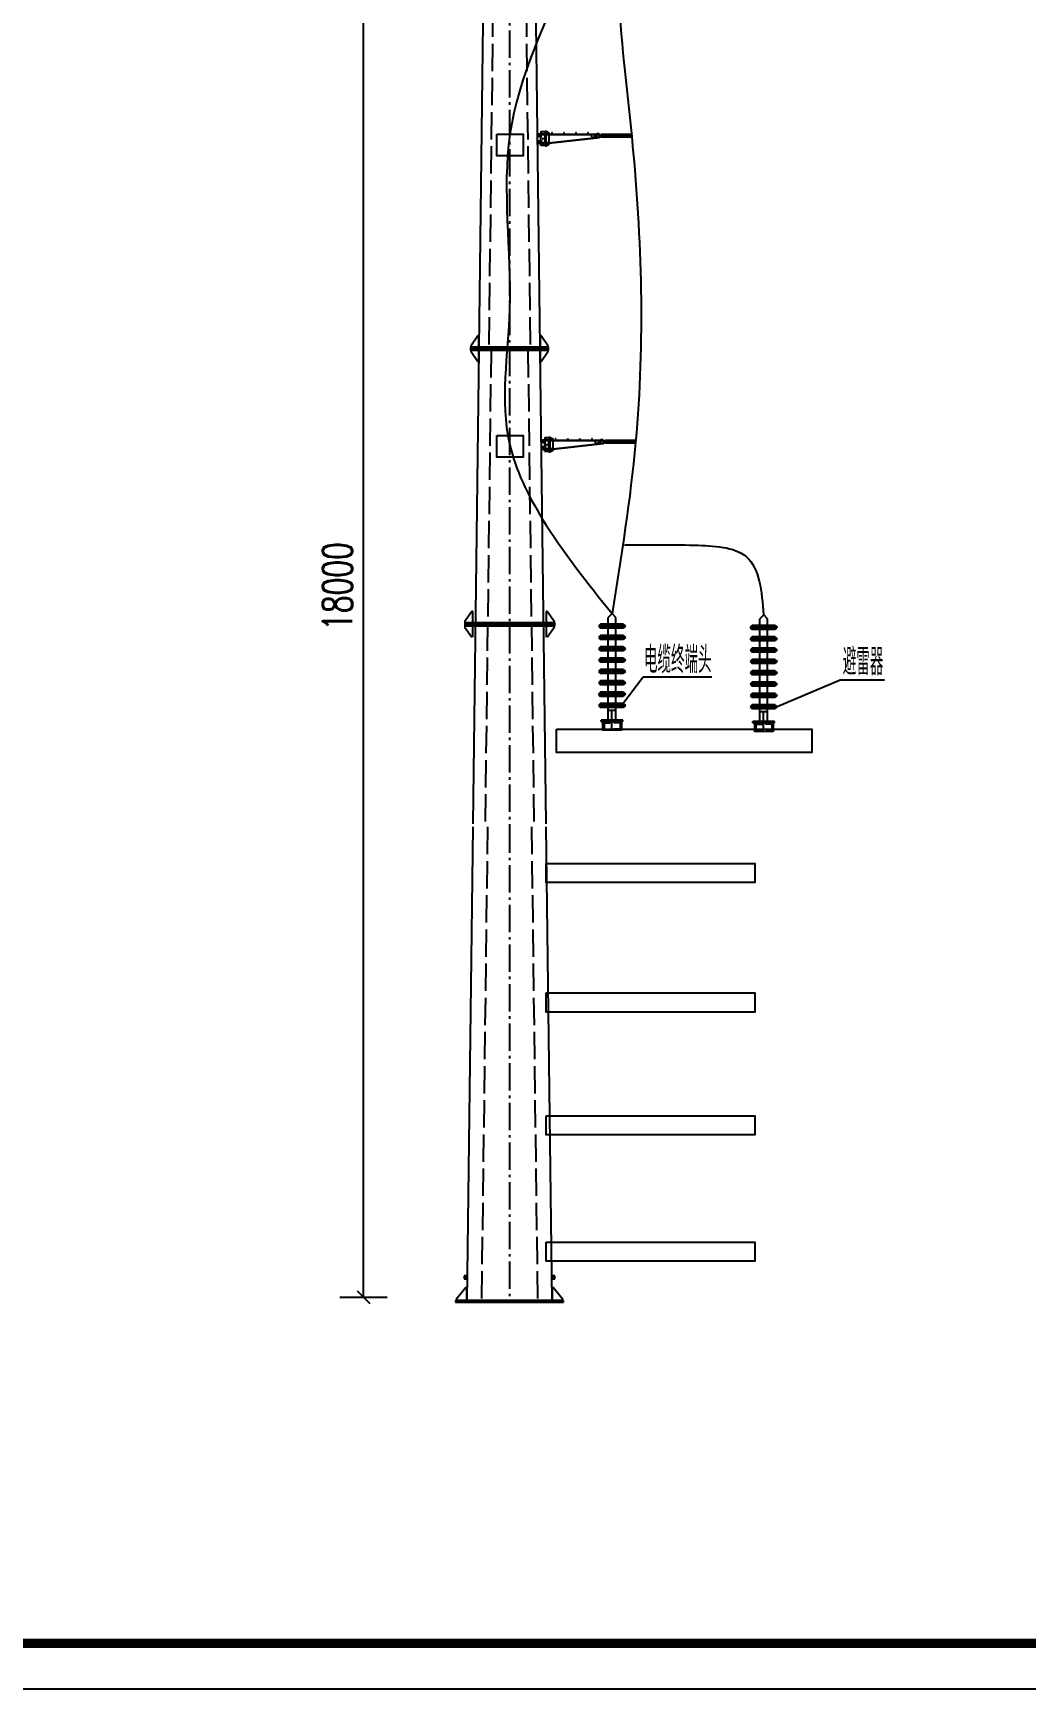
# Model space of a CAD drawing. Header units: inches. Extents: x 16 to 946, y -28 to 305.
# Drawn here: x 638.2 to 747.2, y 1.9 to 183.6 of the extents above; entities that cross this region are included whole.
import ezdxf
from ezdxf.enums import TextEntityAlignment as Align

# ---------------------------------------------------------------- set-up
doc = ezdxf.new("R2010")
doc.units = ezdxf.units.IN
doc.header["$MEASUREMENT"] = 0
for name, pattern in [('双点划线', [4.7, 3, -0.5, 0.1, -0.5, 0.1, -0.5]), ('点划线', [4.35, 3, -0.54, 0.27, -0.54]), ('虚线', [3.75, 3, -0.75])]:
    doc.linetypes.add(name, pattern=pattern)
for name, color, linetype in [('3', 3, 'Continuous'), ('DIM', 3, 'Continuous'), ('DRAW', 7, 'Continuous'), ('中线层', 2, '点划线'), ('图形层', 7, 'Continuous'), ('尺寸标注线层', 1, 'Continuous'), ('标注文字层', 7, 'Continuous'), ('标注线层', 3, 'Continuous'), ('火曲线层', 3, '双点划线'), ('焊缝线层', 3, 'Continuous'), ('隐藏线层', 1, '虚线')]:
    doc.layers.add(name, color=color, linetype=linetype)
doc.layers.add('尺寸线', color=5, linetype='Continuous', lineweight=20)
doc.styles.get("Standard").update_dxf_attribs({"font": 'txt', "bigfont": 'gbcbig.shx'})

# ---------------------------------------------------------------- blocks, each defined once
blk = doc.blocks.new('A$C0BB32EA6')
at = {"layer": '3'}
h = blk.add_hatch(dxfattribs=at)
h.set_pattern_fill('ANSI31', scale=0.4158, angle=-180, style=0)
h.set_pattern_definition([(135.000003, (90.77171, -91.44484), (0.036751873, 0.036751877), [])])
h.paths.add_polyline_path([(2.73, 11.67), (2.96, 11.46), (2.73, 11.23), (0.23, 11.23), (0, 11.46), (0.23, 11.67)])
h = blk.add_hatch(dxfattribs=at)
h.set_pattern_fill('ANSI31', scale=0.4158, angle=-180, style=0)
h.set_pattern_definition([(135.000003, (90.77171, -92.69224), (0.036751873, 0.036751877), [])])
h.paths.add_polyline_path([(2.73, 10.42), (2.96, 10.21), (2.73, 9.98), (0.23, 9.98), (0, 10.21), (0.23, 10.42)])
h = blk.add_hatch(dxfattribs=at)
h.set_pattern_fill('ANSI31', scale=0.4158, angle=-180, style=0)
h.set_pattern_definition([(135.000003, (90.77171, -93.93964), (0.036751873, 0.036751877), [])])
h.paths.add_polyline_path([(2.73, 9.18), (2.96, 8.96), (2.73, 8.73), (0.23, 8.73), (0, 8.96), (0.23, 9.18)])
h = blk.add_hatch(dxfattribs=at)
h.set_pattern_fill('ANSI31', scale=0.4158, angle=-180, style=0)
h.set_pattern_definition([(135.000003, (90.77171, -95.18704), (0.036751873, 0.036751877), [])])
h.paths.add_polyline_path([(2.73, 7.93), (2.96, 7.72), (2.73, 7.49), (0.23, 7.49), (0, 7.72), (0.23, 7.93)])
h = blk.add_hatch(dxfattribs=at)
h.set_pattern_fill('ANSI31', scale=0.4158, angle=-180, style=0)
h.set_pattern_definition([(135.000003, (90.77171, -96.43444), (0.036751873, 0.036751877), [])])
h.paths.add_polyline_path([(2.73, 6.68), (2.96, 6.47), (2.73, 6.24), (0.23, 6.24), (0, 6.47), (0.23, 6.68)])
h = blk.add_hatch(dxfattribs=at)
h.set_pattern_fill('ANSI31', scale=0.4158, angle=-180, style=0)
h.set_pattern_definition([(135.000003, (90.77171, -97.68184), (0.036751873, 0.036751877), [])])
h.paths.add_polyline_path([(2.73, 5.43), (2.96, 5.22), (2.73, 4.99), (0.23, 4.99), (0, 5.22), (0.23, 5.43)])
h = blk.add_hatch(dxfattribs=at)
h.set_pattern_fill('ANSI31', scale=0.4158, angle=-180, style=0)
h.set_pattern_definition([(135.000003, (90.77171, -98.92924), (0.036751873, 0.036751877), [])])
h.paths.add_polyline_path([(2.73, 4.19), (2.96, 3.97), (2.73, 3.74), (0.23, 3.74), (0, 3.97), (0.23, 4.19)])
h = blk.add_hatch(dxfattribs=at)
h.set_pattern_fill('ANSI31', scale=0.4158, angle=-180, style=0)
h.set_pattern_definition([(135.000003, (90.77171, -100.17664), (0.036751873, 0.036751877), [])])
h.paths.add_polyline_path([(2.73, 2.94), (2.96, 2.73), (2.73, 2.5), (0.23, 2.5), (0, 2.73), (0.23, 2.94)])
at = {"layer": '3', "color": 7}
for p, q in [((1.49, 12.83), (1.06, 12.4)), ((1.89, 12.4), (1.49, 12.83)), ((0.23, 11.67), (0, 11.46)), ((0, 11.46), (0.23, 11.23)), ((2.73, 11.67), (0.23, 11.67)), ((2.73, 11.23), (0.23, 11.23)), ((1.06, 2.02), (1.06, 12.4)), ((1.89, 2.02), (1.89, 12.4)), ((2.73, 11.67), (2.96, 11.46)), ((2.96, 11.46), (2.73, 11.23)), ((0.23, 10.42), (0, 10.21)), ((0, 10.21), (0.23, 9.98)), ((0.23, 9.18), (0, 8.96)), ((2.73, 10.42), (0.23, 10.42)), ((2.73, 9.98), (0.23, 9.98)), ((2.73, 9.18), (0.23, 9.18)), ((2.73, 10.42), (2.96, 10.21)), ((2.96, 10.21), (2.73, 9.98)), ((2.73, 9.18), (2.96, 8.96)), ((0, 8.96), (0.23, 8.73)), ((0.23, 7.93), (0, 7.72)), ((0, 7.72), (0.23, 7.49)), ((2.73, 8.73), (0.23, 8.73)), ((2.73, 7.93), (0.23, 7.93)), ((2.73, 7.49), (0.23, 7.49)), ((2.96, 8.96), (2.73, 8.73)), ((2.73, 7.93), (2.96, 7.72)), ((2.96, 7.72), (2.73, 7.49)), ((0.23, 6.68), (0, 6.47)), ((0, 6.47), (0.23, 6.24)), ((2.73, 6.68), (0.23, 6.68)), ((2.73, 6.24), (0.23, 6.24)), ((2.73, 6.68), (2.96, 6.47)), ((2.96, 6.47), (2.73, 6.24)), ((0.23, 5.43), (0, 5.22)), ((0, 5.22), (0.23, 4.99)), ((0.23, 4.19), (0, 3.97)), ((0, 3.97), (0.23, 3.74)), ((2.73, 5.43), (0.23, 5.43)), ((2.73, 4.99), (0.23, 4.99)), ((2.73, 4.19), (0.23, 4.19)), ((2.73, 3.74), (0.23, 3.74)), ((2.73, 5.43), (2.96, 5.22)), ((2.96, 5.22), (2.73, 4.99)), ((2.73, 4.19), (2.96, 3.97)), ((2.96, 3.97), (2.73, 3.74)), ((0.23, 2.94), (0, 2.73)), ((0, 2.73), (0.23, 2.5)), ((2.73, 2.94), (0.23, 2.94)), ((2.73, 2.5), (0.23, 2.5)), ((1.06, 1.11), (1.06, 2.18)), ((1.89, 2.18), (1.06, 2.18)), ((1.48, 0), (1.48, 2.18)), ((1.89, 1.11), (1.89, 2.18)), ((2.73, 2.94), (2.96, 2.73)), ((2.96, 2.73), (2.73, 2.5))]:
    blk.add_line(p, q, dxfattribs=at)
at = {"layer": 'DRAW', "color": 7}
for p, q in [((0.28, 0.97), (0.28, 1.11)), ((2.68, 1.11), (0.28, 1.11)), ((0.28, 0.97), (1.3, 0.97)), ((0.46, 0.97), (0.46, 0)), ((0.61, 0.83), (1.3, 0.83)), ((0.61, 0.83), (0.61, 0.13)), ((0.61, 0.13), (1.3, 0.13)), ((2.68, 0.97), (0.88, 0.97)), ((1.3, 0.97), (1.3, 0.83)), ((1.69, 0.97), (1.69, 0.83)), ((2.38, 0.83), (1.69, 0.83)), ((2.38, 0.13), (1.69, 0.13)), ((2.38, 0.83), (2.38, 0.13)), ((2.53, 0.97), (2.53, 0)), ((2.68, 0.97), (2.68, 1.11))]:
    blk.add_line(p, q, dxfattribs=at)
at = {"layer": '尺寸线', "color": 0}
blk.add_line((2.53, 0), (0.46, 0), dxfattribs=at)
blk = doc.blocks.new('A$C0124305E')
blk.add_line((13.56, 2.65), (13.56, 2.57))
at = {"layer": 'DIM'}
for p, q in [((14.13, 2.67), (14.13, 1.76)), ((14.39, 2.67), (14.39, 1.76)), ((14.66, 2.67), (14.66, 1.76)), ((14.93, 2.67), (14.93, 1.76)), ((15.19, 2.67), (15.19, 1.76)), ((15.46, 2.67), (15.46, 1.76)), ((15.72, 2.67), (15.72, 1.76)), ((15.99, 2.67), (15.99, 1.76)), ((16.25, 2.67), (16.25, 1.76)), ((16.52, 2.67), (16.52, 1.76)), ((16.78, 2.67), (16.78, 1.76)), ((17.05, 2.67), (17.05, 1.76)), ((17.31, 2.67), (17.31, 1.76)), ((17.58, 2.67), (17.58, 1.76)), ((17.84, 2.67), (17.84, 1.76)), ((18.1, 2.67), (18.1, 1.76)), ((18.37, 2.67), (18.37, 1.76)), ((18.63, 2.67), (18.63, 1.76)), ((18.9, 2.67), (18.9, 1.76)), ((19.16, 2.67), (19.16, 1.76)), ((19.43, 2.67), (19.43, 1.76)), ((19.69, 2.67), (19.69, 1.76)), ((19.96, 2.67), (19.96, 1.76)), ((20.2, 2.67), (20.2, 1.76)), ((20.47, 2.67), (20.47, 1.76))]:
    blk.add_line(p, q, dxfattribs=at)
blk.add_lwpolyline([(13.62, 2.37), (20.7, 2.37), (20.7, 2.07), (13.62, 2.07)], close=True, dxfattribs=at)
at = {"layer": 'DRAW'}
blk.add_circle((12.24, 2.18), 0.386, dxfattribs=at)
at = {"layer": '图形层'}
for p, q in [((1.68, 2.57), (0, 2.57)), ((0, 2.57), (0, 2.51)), ((0, 2.51), (1.68, 2.51)), ((1.68, 0.66), (0, 0.66)), ((0, 0.66), (0, 0.59)), ((0, 0.59), (1.68, 0.59)), ((0.7, 2.57), (0.7, 0.59)), ((1.68, 2.57), (0.7, 2.57)), ((0.7, 0.59), (1.68, 0.59)), ((1.68, 3.1), (0.75, 3.1)), ((0.75, 3.1), (0.75, 2.57)), ((0.75, 2.57), (1.68, 2.57)), ((0.75, 0.07), (0.75, 0.59)), ((0.75, 0.59), (1.68, 0.59)), ((1.68, 0.07), (0.75, 0.07)), ((1.68, 3.17), (1.68, 3.1)), ((1.8, 3.17), (1.68, 3.17)), ((1.68, 3.1), (1.68, 0.07)), ((1.68, 2.51), (1.68, 2.57)), ((1.68, 0.59), (1.68, 2.57)), ((1.68, 0.59), (1.68, 0.66)), ((1.68, 0.07), (1.68, 0)), ((1.8, 0), (1.8, 3.17)), ((1.91, 3.17), (1.8, 3.17)), ((1.8, 3.17), (1.8, 0)), ((1.91, 0), (1.91, 3.17)), ((2.05, 3.1), (1.91, 3.1)), ((1.91, 3.1), (1.91, 2.67)), ((1.91, 2.67), (2.01, 2.57)), ((1.91, 0.59), (1.91, 2.57)), ((1.91, 2.57), (2.51, 2.57)), ((2.64, 2.57), (1.91, 2.57)), ((1.91, 2.57), (1.91, 2.51)), ((1.91, 2.51), (2.51, 2.51)), ((1.91, 2.51), (2.64, 2.51)), ((2.51, 0.66), (1.91, 0.66)), ((2.64, 0.66), (1.91, 0.66)), ((1.91, 0.66), (1.91, 0.59)), ((2.51, 0.59), (1.91, 0.59)), ((1.91, 0.59), (2.64, 0.59)), ((2.01, 0.59), (1.91, 0.5)), ((1.91, 0.5), (1.91, 0.07)), ((1.91, 0.07), (2.05, 0.07)), ((2.01, 2.57), (2.64, 2.57)), ((2.64, 0.59), (2.01, 0.59)), ((2.64, 2.71), (2.05, 3.1)), ((2.05, 0.07), (2.64, 0.46)), ((2.51, 2.57), (13.03, 2.57)), ((2.51, 2.51), (13.03, 2.51)), ((2.51, 0.66), (13.03, 1.85)), ((2.51, 0.59), (13.03, 1.78)), ((2.64, 2.57), (2.64, 2.71)), ((2.64, 2.51), (2.64, 2.57)), ((2.64, 0.59), (2.64, 0.66)), ((2.64, 0.46), (2.64, 0.59)), ((3.21, 2.9), (3.15, 2.9)), ((3.15, 2.9), (3.15, 2.57)), ((3.15, 2.57), (3.21, 2.57)), ((3.21, 2.57), (3.21, 2.9)), ((5.85, 2.9), (5.79, 2.9)), ((5.79, 2.9), (5.79, 2.57)), ((5.79, 2.57), (5.85, 2.57)), ((5.85, 2.57), (5.85, 2.9)), ((8.49, 2.9), (8.43, 2.9)), ((8.43, 2.9), (8.43, 2.57)), ((8.43, 2.57), (8.49, 2.57)), ((8.49, 2.57), (8.49, 2.9)), ((11.13, 2.9), (11.07, 2.9)), ((11.07, 2.9), (11.07, 2.57)), ((11.07, 2.57), (11.13, 2.57)), ((11.13, 2.57), (11.13, 2.9)), ((13.56, 2.65), (13.03, 2.65)), ((13.03, 2.65), (13.03, 2.57)), ((13.03, 2.57), (13.62, 2.57)), ((13.03, 2.57), (13.56, 2.57)), ((13.03, 2.51), (13.62, 2.51)), ((13.62, 1.85), (13.03, 1.85)), ((13.62, 1.78), (13.03, 1.78)), ((13.62, 2.57), (13.62, 1.78)), ((1.68, 0), (1.8, 0)), ((1.8, 0), (1.91, 0))]:
    blk.add_line(p, q, dxfattribs=at)
at = {"layer": '火曲线层'}
for p, q in [((2.51, 2.57), (2.51, 0.59)), ((13.03, 1.78), (13.03, 2.57))]:
    blk.add_line(p, q, dxfattribs=at)
at = {"layer": '焊缝线层'}
for p, q in [((0.04, 2.08), (0.7, 2.08)), ((0.04, 1.09), (0.7, 1.09)), ((0.84, 3.23), (0.84, 2.57)), ((0.84, 1.85), (0.84, 2.51)), ((0.84, 1.32), (0.84, 0.66)), ((1.02, 2.57), (1.68, 2.57)), ((1.02, 1.58), (1.68, 1.58)), ((1.02, 0.59), (1.68, 0.59))]:
    blk.add_line(p, q, dxfattribs=at)
at = {"layer": '隐藏线层'}
for p, q in [((0.75, 2.51), (0.75, 2.57)), ((0.78, 0.66), (0.75, 2.51)), ((0.78, 0.59), (0.78, 0.66)), ((13.22, 2.57), (13.22, 2.65)), ((13.36, 2.57), (13.36, 2.65))]:
    blk.add_line(p, q, dxfattribs=at)

msp = doc.modelspace()

# ---------------------------------------------------------------- linework, layer by layer
for p, q in [((705.216, 112.922), (703.018, 110.026)), ((712.756, 112.922), (705.216, 112.922)), ((726.832, 112.619), (719.904, 109.674)), ((731.706, 112.619), (726.832, 112.619))]:
    msp.add_line(p, q)
msp.add_lwpolyline([(945.744, 298.892), (525.744, 298.892), (525.744, 1.892), (945.744, 1.892)], close=True)
at = {"const_width": 1}
msp.add_lwpolyline([(550.744, 6.892), (940.744, 6.892), (940.744, 293.892), (550.744, 293.892)], close=True, dxfattribs=at)
at = {"color": 3, "lineweight": 25}
for points in [[(709.929, 220.194), (703.58, 204.402), (703.942, 172.29), (704.368, 138.706), (701.794, 119.913)], [(700.678, 198.568), (697.15, 190.779), (690.578, 172.54), (690.525, 153.32), (690.525, 138.544), (694.128, 130.325), (701.785, 119.922)]]:
    msp.add_spline(points, degree=3, dxfattribs=at)
msp.add_spline([(703.169, 127.45), (710.847, 127.419), (716.498, 126.167), (718.426, 119.766)], degree=3)
at = {"layer": 'DRAW'}
for points in [[(689.12, 172.54), (692.036, 172.54), (692.036, 170.164), (689.12, 170.164)], [(689.12, 139.462), (692.036, 139.462), (692.036, 137.085), (689.12, 137.085)], [(695.678, 107.213), (723.72, 107.213), (723.72, 104.661), (695.678, 104.661)], [(694.542, 92.499), (717.455, 92.499), (717.455, 90.399), (694.542, 90.399)], [(694.542, 78.274), (717.455, 78.274), (717.455, 76.175), (694.542, 76.175)], [(694.542, 64.787), (717.455, 64.787), (717.455, 62.688), (694.542, 62.688)], [(694.542, 50.921), (717.455, 50.921), (717.455, 48.822), (694.542, 48.822)]]:
    msp.add_lwpolyline(points, close=True, dxfattribs=at)
at = {"layer": '中线层'}
for p, q in [((690.525, 201.317), (690.525, 148.986)), ((690.525, 148.986), (690.525, 96.654)), ((690.525, 96.654), (690.525, 44.323)), ((685.81, 47.078), (685.614, 47.078)), ((685.712, 47.175), (685.712, 46.98)), ((695.24, 47.078), (695.436, 47.078)), ((695.338, 47.175), (695.338, 46.98))]:
    msp.add_line(p, q, dxfattribs=at)
at = {"layer": '图形层'}
for p, q in [((687.815, 201.195), (687.157, 149.14)), ((693.894, 149.14), (693.235, 201.195)), ((694.822, 149.14), (686.228, 149.14)), ((686.228, 149.14), (686.228, 148.986)), ((687.048, 150.385), (686.283, 149.249)), ((686.283, 149.249), (686.283, 149.14)), ((686.283, 149.14), (687.065, 149.14)), ((687.159, 150.385), (687.048, 150.385)), ((687.065, 149.14), (687.159, 149.233)), ((687.157, 149.14), (693.894, 149.14)), ((687.159, 149.233), (687.159, 150.385)), ((694.002, 150.385), (693.892, 150.385)), ((693.892, 150.385), (693.892, 149.233)), ((693.892, 149.233), (693.985, 149.14)), ((693.985, 149.14), (694.768, 149.14)), ((694.768, 149.249), (694.002, 150.385)), ((694.768, 149.14), (694.768, 149.249)), ((694.822, 148.986), (694.822, 149.14)), ((686.228, 148.986), (694.822, 148.986)), ((694.822, 148.986), (686.228, 148.986)), ((686.228, 148.986), (686.228, 148.831)), ((686.228, 148.831), (694.822, 148.831)), ((687.061, 148.831), (686.279, 148.831)), ((686.279, 148.831), (686.279, 148.722)), ((686.279, 148.722), (687.045, 147.587)), ((687.157, 148.831), (686.498, 96.82)), ((687.045, 147.587), (687.155, 147.587)), ((687.155, 148.738), (687.061, 148.831)), ((687.155, 147.587), (687.155, 148.738)), ((693.894, 148.831), (687.157, 148.831)), ((694.552, 96.82), (693.894, 148.831)), ((693.989, 148.831), (693.896, 148.738)), ((693.896, 148.738), (693.896, 147.587)), ((693.896, 147.587), (694.006, 147.587)), ((694.771, 148.831), (693.989, 148.831)), ((694.006, 147.587), (694.771, 148.722)), ((694.771, 148.722), (694.771, 148.831)), ((694.822, 148.831), (694.822, 148.986)), ((686.39, 120.148), (685.597, 119.002)), ((686.5, 120.148), (686.39, 120.148)), ((686.5, 119.001), (686.5, 120.148)), ((694.66, 120.148), (694.55, 120.148)), ((694.55, 120.148), (694.55, 119.001)), ((695.453, 119.002), (694.66, 120.148)), ((695.51, 118.892), (685.54, 118.892)), ((685.54, 118.727), (695.51, 118.727)), ((695.51, 118.727), (685.54, 118.727)), ((685.54, 118.562), (695.51, 118.562)), ((686.387, 118.562), (685.593, 118.562)), ((685.593, 118.451), (686.386, 117.306)), ((685.597, 118.892), (686.391, 118.892)), ((686.496, 118.453), (686.387, 118.562)), ((686.391, 118.892), (686.5, 119.001)), ((686.496, 117.306), (686.496, 118.453)), ((686.498, 118.892), (694.552, 118.892)), ((694.552, 118.562), (686.498, 118.562)), ((694.55, 119.001), (694.659, 118.892)), ((694.663, 118.562), (694.554, 118.453)), ((694.554, 118.453), (694.554, 117.306)), ((694.659, 118.892), (695.453, 118.892)), ((695.457, 118.562), (694.663, 118.562)), ((694.664, 117.306), (695.457, 118.451)), ((695.453, 118.892), (695.453, 119.002)), ((695.457, 118.451), (695.457, 118.562)), ((695.51, 118.727), (695.51, 118.892)), ((695.51, 118.562), (695.51, 118.727)), ((686.498, 96.489), (685.843, 44.511)), ((695.207, 44.511), (694.552, 96.489)), ((685.735, 45.954), (684.661, 44.621)), ((685.547, 47.243), (685.547, 46.912)), ((685.877, 47.243), (685.547, 47.243)), ((685.547, 46.912), (685.877, 46.912)), ((685.845, 45.954), (685.735, 45.954)), ((685.845, 44.635), (685.845, 45.954)), ((685.877, 46.912), (685.877, 47.243)), ((695.503, 47.243), (695.173, 47.243)), ((695.173, 47.243), (695.173, 46.912)), ((695.173, 46.912), (695.503, 46.912)), ((695.315, 45.954), (695.205, 45.954)), ((695.205, 45.954), (695.205, 44.635)), ((696.389, 44.621), (695.315, 45.954)), ((695.503, 46.912), (695.503, 47.243)), ((696.447, 44.511), (684.603, 44.511)), ((684.603, 44.511), (684.603, 44.323)), ((684.603, 44.323), (696.447, 44.323)), ((684.661, 44.621), (684.661, 44.511)), ((684.661, 44.511), (685.721, 44.511)), ((685.721, 44.511), (685.845, 44.635)), ((685.843, 44.511), (695.207, 44.511)), ((695.205, 44.635), (695.33, 44.511)), ((695.33, 44.511), (696.389, 44.511)), ((696.389, 44.511), (696.389, 44.621)), ((696.447, 44.323), (696.447, 44.511))]:
    msp.add_line(p, q, dxfattribs=at)
for centre, start, end in [((685.712, 47.078), 90, 270), ((685.712, 47.078), 270, 90), ((695.338, 47.078), 90, 270), ((695.338, 47.078), 270, 90)]:
    msp.add_arc(centre, 0.0426, start, end, dxfattribs=at)
at = {"layer": '尺寸标注线层'}
for p, q in [((674.499, 44.878), (674.499, 200.879)), ((671.899, 44.878), (677.099, 44.878))]:
    msp.add_line(p, q, dxfattribs=at)
at = {"layer": '标注文字层'}
msp.add_line((673.81, 45.568), (675.188, 44.189), dxfattribs=at)
at = {"layer": '隐藏线层'}
for p, q in [((688.899, 201.195), (688.241, 149.14)), ((692.151, 201.195), (692.809, 149.14)), ((688.504, 148.831), (687.846, 96.82)), ((692.546, 148.831), (693.204, 96.82)), ((688.109, 96.489), (687.454, 44.511)), ((692.941, 96.489), (693.597, 44.511))]:
    msp.add_line(p, q, dxfattribs=at)

# ---------------------------------------------------------------- block references
at = {"xscale": 0.5, "yscale": 0.5, "zscale": 0.5}
for p in [(693.592, 171.253), (694.019, 137.669)]:
    msp.add_blockref('A$C0124305E', p, dxfattribs=at)
for p in [(700.293, 107.087), (716.948, 106.946)]:
    msp.add_blockref('A$C0BB32EA6', p)

# ---------------------------------------------------------------- texts
at = {"layer": 'DIM', "color": 0, "width": 0.7}
for s, p in [('电缆终端头', (705.286, 113.382)), ('避雷器', (727.118, 113.145))]:
    msp.add_text(s, height=2.9461, dxfattribs=at).set_placement(p)
at = {"layer": '标注线层', "width": 0.7}
msp.add_text('18000', height=3.25, rotation=90, dxfattribs=at).set_placement((673.264, 122.879), align=Align.CENTER)

doc.saveas('drawing.dxf')
